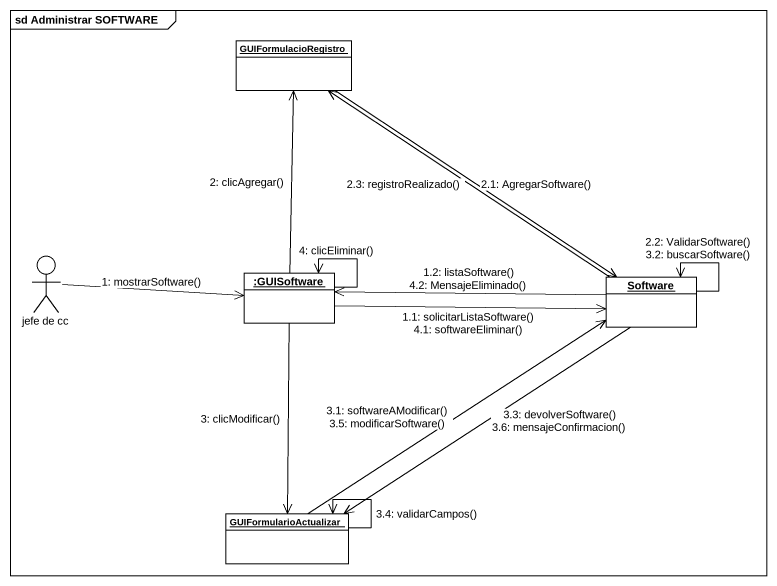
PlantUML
@startuml
mainframe sd Administrar SOFTWARE
allowmixing
hide circle
hide empty members
object GUIFormulacioRegistro
actor "jefe de cc" as jefe_de_cc
object ":GUISoftware" as GUISoftware
object Software
object GUIFormularioActualizar
jefe_de_cc -right-> GUISoftware : 1: mostrarSoftware()
GUISoftware -right-> Software : 1.1: solicitarListaSoftware()\n4.1: softwareEliminar()
Software -left-> GUISoftware : 1.2: listaSoftware()\n4.2: MensajeEliminado()
GUISoftware -up-> GUIFormulacioRegistro : 2: clicAgregar()
GUIFormulacioRegistro --> Software : 2.1: AgregarSoftware()
Software --> Software : 2.2: ValidarSoftware()\n3.2: buscarSoftware()
Software -up-> GUIFormulacioRegistro : 2.3: registroRealizado()
GUISoftware --> GUIFormularioActualizar : 3: clicModificar()
GUIFormularioActualizar -up-> Software : 3.1: softwareAModificar()\n3.5: modificarSoftware()
Software --> GUIFormularioActualizar : 3.3: devolverSoftware()\n3.6: mensajeConfirmacion()
GUIFormularioActualizar --> GUIFormularioActualizar : 3.4: validarCampos()
GUISoftware --> GUISoftware : 4: clicEliminar()
@enduml
